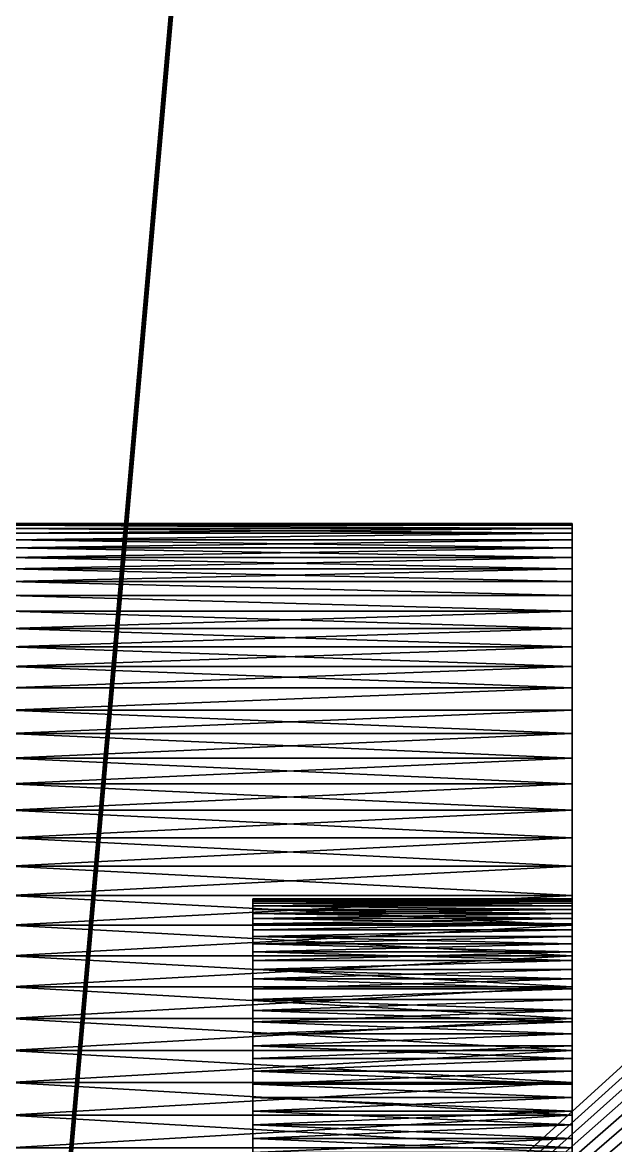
# Model space of a CAD drawing. Header units: millimetres. Extents: x 0 to 520, y -2 to 382.
# Drawn here: x 24.07 to 27.23, y 64.19 to 70.17 of the extents above; entities that cross this region are included whole.
import ezdxf

# ---------------------------------------------------------------- set-up
doc = ezdxf.new("R2010")
doc.units = ezdxf.units.MM

msp = doc.modelspace()

# ---------------------------------------------------------------- linework, layer by layer
at = {"layer": 'BRASS', "color": 52}
for points in [[(509.2, 369.2, 103), (10.8, 369.2, 103), (10.8, 10.8, 103)], [(509.2, 369.2, 103), (10.8, 10.8, 103), (509.2, 10.8, 103)], [(20.5, 20.5, 86), (20.5, 359.5, 86), (35.35, 190, 86)], [(20.5, 20.5, 86), (35.35, 190, 86), (35.3521, 189.9178, 86)], [(20.5, 20.5, 86), (35.3521, 189.9178, 86), (35.3582, 189.8357, 86)], [(20.5, 20.5, 86), (35.3582, 189.8357, 86), (35.3684, 189.7541, 86)], [(20.5, 20.5, 86), (35.3684, 189.7541, 86), (35.3827, 189.6731, 86)], [(20.5, 20.5, 86), (35.3827, 189.6731, 86), (35.3827, 70.3269, 86)], [(20.5, 20.5, 86), (35.3827, 70.3269, 86), (35.3684, 70.2459, 86)], [(20.5, 20.5, 86), (35.3684, 70.2459, 86), (35.3582, 70.1643, 86)], [(20.5, 20.5, 86), (35.3582, 70.1643, 86), (35.3521, 70.0822, 86)], [(20.5, 20.5, 86), (35.3521, 70.0822, 86), (35.35, 70, 86)], [(20.5, 20.5, 86), (35.35, 70, 86), (35.3521, 69.9178, 86)], [(20.5, 20.5, 86), (35.3521, 69.9178, 86), (35.3582, 69.8357, 86)], [(20.5, 20.5, 86), (35.3582, 69.8357, 86), (35.3684, 69.7541, 86)], [(20.5, 20.5, 86), (35.3684, 69.7541, 86), (35.3827, 69.6731, 86)], [(20.5, 20.5, 86), (35.3827, 69.6731, 86), (35.401, 69.5929, 86)], [(20.5, 20.5, 86), (35.401, 69.5929, 86), (35.4233, 69.5137, 86)], [(20.5, 20.5, 86), (35.4233, 69.5137, 86), (35.4495, 69.4357, 86)], [(20.5, 20.5, 86), (35.4495, 69.4357, 86), (35.4796, 69.3591, 86)], [(20.5, 20.5, 86), (35.4796, 69.3591, 86), (35.5134, 69.2841, 86)], [(20.5, 20.5, 86), (35.5134, 69.2841, 86), (35.5509, 69.2109, 86)], [(20.5, 20.5, 86), (35.5509, 69.2109, 86), (35.5921, 69.1396, 86)], [(20.5, 20.5, 86), (35.5921, 69.1396, 86), (35.6367, 69.0705, 86)], [(20.5, 20.5, 86), (35.6367, 69.0705, 86), (35.6847, 69.0037, 86)], [(20.5, 20.5, 86), (35.6847, 69.0037, 86), (35.736, 68.9394, 86)], [(38.264, 68.9394, 86), (38.3153, 69.0037, 86), (20.5, 20.5, 86)], [(38.3153, 69.0037, 86), (183.401, 36.5929, 86), (20.5, 20.5, 86)], [(20.5, 20.5, 86), (35.736, 68.9394, 86), (35.7905, 68.8777, 86)], [(38.2095, 68.8777, 86), (38.264, 68.9394, 86), (20.5, 20.5, 86)], [(20.5, 20.5, 86), (35.7905, 68.8777, 86), (35.8479, 68.8188, 86)], [(38.1521, 68.8188, 86), (38.2095, 68.8777, 86), (20.5, 20.5, 86)], [(35.8479, 68.8188, 86), (35.9082, 68.7629, 86), (20.5, 20.5, 86)], [(38.0918, 68.7629, 86), (38.1521, 68.8188, 86), (20.5, 20.5, 86)], [(35.9082, 68.7629, 86), (35.9712, 68.71, 86), (20.5, 20.5, 86)], [(38.0288, 68.71, 86), (38.0918, 68.7629, 86), (20.5, 20.5, 86)], [(35.9712, 68.71, 86), (36.0368, 68.6603, 86), (20.5, 20.5, 86)], [(37.9632, 68.6603, 86), (38.0288, 68.71, 86), (20.5, 20.5, 86)], [(36.0368, 68.6603, 86), (36.1048, 68.614, 86), (20.5, 20.5, 86)], [(37.8952, 68.614, 86), (37.9632, 68.6603, 86), (20.5, 20.5, 86)], [(36.1048, 68.614, 86), (36.175, 68.5711, 86), (20.5, 20.5, 86)], [(37.825, 68.5711, 86), (37.8952, 68.614, 86), (20.5, 20.5, 86)], [(36.175, 68.5711, 86), (36.2473, 68.5317, 86), (20.5, 20.5, 86)], [(37.7527, 68.5317, 86), (37.825, 68.5711, 86), (20.5, 20.5, 86)], [(36.2473, 68.5317, 86), (36.3214, 68.496, 86), (20.5, 20.5, 86)], [(37.6786, 68.496, 86), (37.7527, 68.5317, 86), (20.5, 20.5, 86)], [(36.3214, 68.496, 86), (36.3972, 68.4641, 86), (20.5, 20.5, 86)], [(37.6028, 68.4641, 86), (37.6786, 68.496, 86), (20.5, 20.5, 86)], [(36.3972, 68.4641, 86), (36.4745, 68.4359, 86), (20.5, 20.5, 86)], [(37.5255, 68.4359, 86), (37.6028, 68.4641, 86), (20.5, 20.5, 86)], [(36.4745, 68.4359, 86), (36.5531, 68.4117, 86), (20.5, 20.5, 86)], [(37.4469, 68.4117, 86), (37.5255, 68.4359, 86), (20.5, 20.5, 86)], [(36.5531, 68.4117, 86), (36.6328, 68.3914, 86), (20.5, 20.5, 86)], [(37.3672, 68.3914, 86), (37.4469, 68.4117, 86), (20.5, 20.5, 86)], [(36.6328, 68.3914, 86), (36.7135, 68.3751, 86), (20.5, 20.5, 86)], [(37.2865, 68.3751, 86), (37.3672, 68.3914, 86), (20.5, 20.5, 86)], [(36.7135, 68.3751, 86), (36.7948, 68.3628, 86), (20.5, 20.5, 86)], [(37.2052, 68.3628, 86), (37.2865, 68.3751, 86), (20.5, 20.5, 86)], [(36.7948, 68.3628, 86), (36.8767, 68.3546, 86), (20.5, 20.5, 86)], [(37.1233, 68.3546, 86), (37.2052, 68.3628, 86), (20.5, 20.5, 86)], [(36.8767, 68.3546, 86), (36.9589, 68.3505, 86), (20.5, 20.5, 86)], [(37.0411, 68.3505, 86), (37.1233, 68.3546, 86), (20.5, 20.5, 86)], [(36.9589, 68.3505, 86), (37.0411, 68.3505, 86), (20.5, 20.5, 86)]]:
    msp.add_3dface(points, dxfattribs=at)
at = {"layer": 'STEEL', "color": 8}
for points in [[(33.2507, 70.0561, 86), (20, 82, 86), (20, 58, 86)], [(33.2563, 70.1681, 86), (20, 82, 86), (33.2507, 70.0561, 86)], [(33.2507, 70.0561, 83), (23, 82, 83), (33.2563, 70.1681, 83)], [(23, 58, 83), (23, 82, 83), (33.2507, 70.0561, 83)], [(33.2507, 70.0561, 86), (20, 58, 86), (33.2507, 69.9439, 86)], [(23, 58, 83), (33.2507, 70.0561, 83), (33.2507, 69.9439, 83)], [(33.2507, 69.9439, 86), (20, 58, 86), (33.2563, 69.8319, 86)], [(23, 58, 83), (33.2507, 69.9439, 83), (33.2563, 69.8319, 83)], [(33.2563, 69.8319, 86), (20, 58, 86), (33.2675, 69.7202, 86)], [(23, 58, 83), (33.2563, 69.8319, 83), (33.2675, 69.7202, 83)], [(33.2675, 69.7202, 86), (20, 58, 86), (33.2842, 69.6093, 86)], [(23, 58, 83), (33.2675, 69.7202, 83), (33.2842, 69.6093, 83)], [(33.2842, 69.6093, 86), (20, 58, 86), (33.3064, 69.4993, 86)], [(23, 58, 83), (33.2842, 69.6093, 83), (33.3064, 69.4993, 83)], [(33.3064, 69.4993, 86), (20, 58, 86), (33.3341, 69.3906, 86)], [(23, 58, 83), (33.3064, 69.4993, 83), (33.3341, 69.3906, 83)], [(33.3341, 69.3906, 86), (20, 58, 86), (33.3672, 69.2834, 86)], [(23, 58, 83), (33.3341, 69.3906, 83), (33.3672, 69.2834, 83)], [(33.3672, 69.2834, 86), (20, 58, 86), (33.4055, 69.178, 86)], [(23, 58, 83), (33.3672, 69.2834, 83), (33.4055, 69.178, 83)], [(33.4055, 69.178, 86), (20, 58, 86), (33.4491, 69.0746, 86)], [(23, 58, 83), (33.4055, 69.178, 83), (33.4491, 69.0746, 83)], [(33.4491, 69.0746, 86), (20, 58, 86), (33.4978, 68.9735, 86)], [(23, 58, 83), (33.4491, 69.0746, 83), (33.4978, 68.9735, 83)], [(33.4978, 68.9735, 86), (20, 58, 86), (33.5514, 68.875, 86)], [(23, 58, 83), (33.4978, 68.9735, 83), (33.5514, 68.875, 83)], [(33.5514, 68.875, 86), (20, 58, 86), (33.6099, 68.7793, 86)], [(23, 58, 83), (33.5514, 68.875, 83), (33.6099, 68.7793, 83)], [(33.6099, 68.7793, 86), (20, 58, 86), (33.6731, 68.6866, 86)], [(23, 58, 83), (33.6099, 68.7793, 83), (33.6731, 68.6866, 83)], [(33.6731, 68.6866, 86), (20, 58, 86), (33.7409, 68.5971, 86)], [(23, 58, 83), (33.6731, 68.6866, 83), (33.7409, 68.5971, 83)], [(33.7409, 68.5971, 86), (20, 58, 86), (33.813, 68.5112, 86)], [(23, 58, 83), (33.7409, 68.5971, 83), (33.813, 68.5112, 83)], [(33.813, 68.5112, 86), (20, 58, 86), (33.8893, 68.429, 86)], [(23, 58, 83), (33.813, 68.5112, 83), (33.8893, 68.429, 83)], [(33.9696, 68.3506, 86), (33.8893, 68.429, 86), (20, 58, 86)], [(33.8893, 68.429, 83), (33.9696, 68.3506, 83), (23, 58, 83)], [(34.0537, 68.2764, 86), (33.9696, 68.3506, 86), (20, 58, 86)], [(33.9696, 68.3506, 83), (34.0537, 68.2764, 83), (23, 58, 83)], [(34.1414, 68.2065, 86), (34.0537, 68.2764, 86), (20, 58, 86)], [(34.0537, 68.2764, 83), (34.1414, 68.2065, 83), (23, 58, 83)], [(34.2325, 68.141, 86), (34.1414, 68.2065, 86), (20, 58, 86)], [(34.1414, 68.2065, 83), (34.2325, 68.141, 83), (23, 58, 83)], [(34.3268, 68.0801, 86), (34.2325, 68.141, 86), (20, 58, 86)], [(34.2325, 68.141, 83), (34.3268, 68.0801, 83), (23, 58, 83)], [(34.4239, 68.024, 86), (34.3268, 68.0801, 86), (20, 58, 86)], [(34.3268, 68.0801, 83), (34.4239, 68.024, 83), (23, 58, 83)], [(34.5238, 67.9728, 86), (34.4239, 68.024, 86), (20, 58, 86)], [(34.4239, 68.024, 83), (34.5238, 67.9728, 83), (23, 58, 83)], [(34.626, 67.9267, 86), (34.5238, 67.9728, 86), (20, 58, 86)], [(34.7305, 67.8857, 86), (34.626, 67.9267, 86), (20, 58, 86)], [(34.5238, 67.9728, 83), (34.626, 67.9267, 83), (23, 58, 83)], [(34.626, 67.9267, 83), (34.7305, 67.8857, 83), (23, 58, 83)], [(34.8368, 67.85, 86), (34.7305, 67.8857, 86), (20, 58, 86)], [(34.7305, 67.8857, 83), (34.8368, 67.85, 83), (23, 58, 83)], [(34.9448, 67.8196, 86), (34.8368, 67.85, 86), (20, 58, 86)], [(35.0542, 67.7946, 86), (34.9448, 67.8196, 86), (20, 58, 86)], [(34.8368, 67.85, 83), (34.9448, 67.8196, 83), (23, 58, 83)], [(34.9448, 67.8196, 83), (35.0542, 67.7946, 83), (23, 58, 83)], [(35.1647, 67.7751, 86), (35.0542, 67.7946, 86), (20, 58, 86)], [(35.276, 67.7612, 86), (35.1647, 67.7751, 86), (20, 58, 86)], [(48, 58, 86), (35.276, 67.7612, 86), (20, 58, 86)], [(35.0542, 67.7946, 83), (35.1647, 67.7751, 83), (23, 58, 83)], [(35.1647, 67.7751, 83), (35.276, 67.7612, 83), (23, 58, 83)], [(35.276, 67.7612, 83), (35.3878, 67.7528, 83), (23, 58, 83)], [(35.3878, 67.7528, 83), (35.5, 67.75, 83), (23, 58, 83)], [(35.5, 67.75, 83), (48, 58, 83), (23, 58, 83)], [(27, 67.4902, 71.7384), (24, 67.4902, 71.7384), (24, 67.4989, 71.9127)], [(27, 67.4989, 71.9127), (27, 67.4902, 71.7384), (24, 67.4989, 71.9127)], [(27, 67.4989, 72.0873), (24, 67.4989, 71.9127), (24, 67.4989, 72.0873)], [(27, 67.4989, 72.0873), (27, 67.4989, 71.9127), (24, 67.4989, 71.9127)], [(27, 67.4902, 72.2616), (24, 67.4989, 72.0873), (24, 67.4902, 72.2616)], [(27, 67.4902, 72.2616), (27, 67.4989, 72.0873), (24, 67.4989, 72.0873)], [(27, 67.4728, 71.5648), (24, 67.4728, 71.5648), (24, 67.4902, 71.7384)], [(27, 67.4902, 71.7384), (27, 67.4728, 71.5648), (24, 67.4902, 71.7384)], [(27, 67.4728, 72.4352), (24, 67.4902, 72.2616), (24, 67.4728, 72.4352)], [(27, 67.4728, 72.4352), (27, 67.4902, 72.2616), (24, 67.4902, 72.2616)], [(27, 67.4728, 71.5648), (24, 67.4468, 71.3922), (24, 67.4728, 71.5648)], [(27, 67.4728, 71.5648), (27, 67.4468, 71.3922), (24, 67.4468, 71.3922)], [(27, 67.4468, 72.6078), (24, 67.4728, 72.4352), (24, 67.4468, 72.6078)], [(27, 67.4468, 72.6078), (27, 67.4728, 72.4352), (24, 67.4728, 72.4352)], [(27, 65.4995, 71.9626), (27, 67.4902, 71.7384), (27, 67.4989, 71.9127)], [(27, 65.4995, 72.0374), (27, 65.4995, 71.9626), (27, 67.4989, 71.9127)], [(27, 65.4995, 72.0374), (27, 67.4989, 71.9127), (27, 67.4989, 72.0873)], [(27, 65.4958, 72.1121), (27, 65.4995, 72.0374), (27, 67.4989, 72.0873)], [(27, 65.4958, 72.1121), (27, 67.4989, 72.0873), (27, 67.4902, 72.2616)], [(27, 65.4958, 71.8879), (27, 67.4728, 71.5648), (27, 67.4902, 71.7384)], [(27, 65.4995, 71.9626), (27, 65.4958, 71.8879), (27, 67.4902, 71.7384)], [(27, 65.4884, 72.1865), (27, 65.4958, 72.1121), (27, 67.4902, 72.2616)], [(27, 65.4884, 72.1865), (27, 67.4902, 72.2616), (27, 67.4728, 72.4352)], [(27, 65.4884, 71.8135), (27, 67.4468, 71.3922), (27, 67.4728, 71.5648)], [(27, 65.4958, 71.8879), (27, 65.4884, 71.8135), (27, 67.4728, 71.5648)], [(27, 65.4772, 72.2605), (27, 67.4728, 72.4352), (27, 67.4468, 72.6078)], [(27, 65.4772, 72.2605), (27, 65.4884, 72.1865), (27, 67.4728, 72.4352)], [(27, 67.4468, 71.3922), (27, 67.4122, 71.2212), (24, 67.4122, 71.2212)], [(27, 67.4468, 71.3922), (24, 67.4122, 71.2212), (24, 67.4468, 71.3922)], [(27, 67.4468, 72.6078), (24, 67.4468, 72.6078), (24, 67.4122, 72.7788)], [(27, 67.4122, 72.7788), (27, 67.4468, 72.6078), (24, 67.4122, 72.7788)], [(27, 67.4122, 71.2212), (27, 67.3692, 71.0521), (24, 67.3692, 71.0521)], [(27, 67.4122, 71.2212), (24, 67.3692, 71.0521), (24, 67.4122, 71.2212)], [(27, 67.3692, 72.9479), (24, 67.4122, 72.7788), (24, 67.3692, 72.9479)], [(27, 67.3692, 72.9479), (27, 67.4122, 72.7788), (24, 67.4122, 72.7788)], [(27, 65.4624, 71.6662), (27, 67.4122, 71.2212), (27, 67.4468, 71.3922)], [(27, 65.4772, 71.7395), (27, 65.4624, 71.6662), (27, 67.4468, 71.3922)], [(27, 65.4884, 71.8135), (27, 65.4772, 71.7395), (27, 67.4468, 71.3922)], [(27, 65.4624, 72.3338), (27, 65.4772, 72.2605), (27, 67.4468, 72.6078)], [(27, 65.4624, 72.3338), (27, 67.4468, 72.6078), (27, 67.4122, 72.7788)], [(27, 65.4624, 71.6662), (27, 67.3692, 71.0521), (27, 67.4122, 71.2212)], [(27, 65.4624, 72.3338), (27, 67.4122, 72.7788), (27, 67.3692, 72.9479)], [(27, 67.3692, 71.0521), (27, 67.3177, 70.8853), (24, 67.3177, 70.8853)], [(27, 67.3692, 71.0521), (24, 67.3177, 70.8853), (24, 67.3692, 71.0521)], [(27, 67.3177, 73.1147), (24, 67.3692, 72.9479), (24, 67.3177, 73.1147)], [(27, 67.3177, 73.1147), (27, 67.3692, 72.9479), (24, 67.3692, 72.9479)], [(27, 65.4439, 71.5937), (27, 67.3177, 70.8853), (27, 67.3692, 71.0521)], [(27, 65.4624, 71.6662), (27, 65.4439, 71.5937), (27, 67.3692, 71.0521)], [(27, 65.4439, 72.4063), (27, 67.3692, 72.9479), (27, 67.3177, 73.1147)], [(27, 65.4439, 72.4063), (27, 65.4624, 72.3338), (27, 67.3692, 72.9479)], [(27, 67.3177, 70.8853), (27, 67.2581, 70.7213), (24, 67.2581, 70.7213)], [(27, 67.3177, 70.8853), (24, 67.2581, 70.7213), (24, 67.3177, 70.8853)], [(27, 67.2581, 73.2787), (24, 67.3177, 73.1147), (24, 67.2581, 73.2787)], [(27, 67.2581, 73.2787), (27, 67.3177, 73.1147), (24, 67.3177, 73.1147)], [(27, 65.3963, 71.452), (27, 67.2581, 70.7213), (27, 67.3177, 70.8853)], [(27, 65.4219, 71.5223), (27, 65.3963, 71.452), (27, 67.3177, 70.8853)], [(27, 65.4439, 71.5937), (27, 65.4219, 71.5223), (27, 67.3177, 70.8853)], [(27, 65.4219, 72.4777), (27, 65.4439, 72.4063), (27, 67.3177, 73.1147)], [(27, 65.3963, 72.548), (27, 67.3177, 73.1147), (27, 67.2581, 73.2787)], [(27, 65.3963, 72.548), (27, 65.4219, 72.4777), (27, 67.3177, 73.1147)], [(27, 67.2581, 70.7213), (24, 67.1903, 70.5605), (24, 67.2581, 70.7213)], [(27, 67.2581, 70.7213), (27, 67.1903, 70.5605), (24, 67.1903, 70.5605)], [(27, 67.1903, 73.4395), (24, 67.2581, 73.2787), (24, 67.1903, 73.4395)], [(27, 67.1903, 73.4395), (27, 67.2581, 73.2787), (24, 67.2581, 73.2787)], [(27, 65.3963, 71.452), (27, 67.1903, 70.5605), (27, 67.2581, 70.7213)], [(27, 65.3673, 72.6169), (27, 67.2581, 73.2787), (27, 67.1903, 73.4395)], [(27, 65.3673, 72.6169), (27, 65.3963, 72.548), (27, 67.2581, 73.2787)], [(27, 67.1146, 70.4033), (24, 67.1146, 70.4033), (24, 67.1903, 70.5605)], [(27, 67.1903, 70.5605), (27, 67.1146, 70.4033), (24, 67.1903, 70.5605)], [(27, 67.1146, 73.5967), (24, 67.1903, 73.4395), (24, 67.1146, 73.5967)], [(27, 67.1146, 73.5967), (27, 67.1903, 73.4395), (24, 67.1903, 73.4395)], [(27, 65.3673, 71.3831), (27, 67.1146, 70.4033), (27, 67.1903, 70.5605)], [(27, 65.3963, 71.452), (27, 65.3673, 71.3831), (27, 67.1903, 70.5605)], [(27, 65.3348, 72.6843), (27, 67.1903, 73.4395), (27, 67.1146, 73.5967)], [(27, 65.3348, 72.6843), (27, 65.3673, 72.6169), (27, 67.1903, 73.4395)], [(27, 67.0311, 70.25), (24, 67.0311, 70.25), (24, 67.1146, 70.4033)], [(27, 67.1146, 70.4033), (27, 67.0311, 70.25), (24, 67.1146, 70.4033)], [(27, 67.0311, 73.75), (24, 67.1146, 73.5967), (24, 67.0311, 73.75)], [(27, 67.0311, 73.75), (27, 67.1146, 73.5967), (24, 67.1146, 73.5967)], [(27, 65.3348, 71.3157), (27, 67.0311, 70.25), (27, 67.1146, 70.4033)], [(27, 65.3673, 71.3831), (27, 65.3348, 71.3157), (27, 67.1146, 70.4033)], [(27, 65.299, 72.75), (27, 67.1146, 73.5967), (27, 67.0311, 73.75)], [(27, 65.299, 72.75), (27, 65.3348, 72.6843), (27, 67.1146, 73.5967)], [(27, 67.0311, 70.25), (24, 66.9401, 70.1011), (24, 67.0311, 70.25)], [(27, 67.0311, 70.25), (27, 66.9401, 70.1011), (24, 66.9401, 70.1011)], [(27, 66.9401, 73.8989), (24, 67.0311, 73.75), (24, 66.9401, 73.8989)], [(27, 66.9401, 73.8989), (27, 67.0311, 73.75), (24, 67.0311, 73.75)], [(27, 65.299, 71.25), (27, 66.9401, 70.1011), (27, 67.0311, 70.25)], [(27, 65.3348, 71.3157), (27, 65.299, 71.25), (27, 67.0311, 70.25)], [(27, 65.26, 72.8138), (27, 67.0311, 73.75), (27, 66.9401, 73.8989)], [(27, 65.26, 72.8138), (27, 65.299, 72.75), (27, 67.0311, 73.75)], [(27, 66.9401, 70.1011), (24, 66.8418, 69.9569), (24, 66.9401, 70.1011)], [(27, 66.9401, 70.1011), (27, 66.8418, 69.9569), (24, 66.8418, 69.9569)], [(27, 66.8418, 74.0431), (24, 66.9401, 73.8989), (24, 66.8418, 74.0431)], [(27, 66.8418, 74.0431), (27, 66.9401, 73.8989), (24, 66.9401, 73.8989)], [(27, 65.26, 71.1862), (27, 66.8418, 69.9569), (27, 66.9401, 70.1011)], [(27, 65.299, 71.25), (27, 65.26, 71.1862), (27, 66.9401, 70.1011)], [(27, 65.26, 72.8138), (27, 66.9401, 73.8989), (27, 66.8418, 74.0431)], [(27, 66.7364, 69.8178), (24, 66.7364, 69.8178), (24, 66.8418, 69.9569)], [(27, 66.8418, 69.9569), (27, 66.7364, 69.8178), (24, 66.8418, 69.9569)], [(27, 66.8418, 74.0431), (24, 66.8418, 74.0431), (24, 66.7364, 74.1822)], [(27, 66.7364, 74.1822), (27, 66.8418, 74.0431), (24, 66.7364, 74.1822)], [(27, 65.2179, 71.1244), (27, 66.7364, 69.8178), (27, 66.8418, 69.9569)], [(27, 65.26, 71.1862), (27, 65.2179, 71.1244), (27, 66.8418, 69.9569)], [(27, 65.2179, 72.8756), (27, 65.26, 72.8138), (27, 66.8418, 74.0431)], [(27, 65.1727, 72.9352), (27, 66.8418, 74.0431), (27, 66.7364, 74.1822)], [(27, 65.1727, 72.9352), (27, 65.2179, 72.8756), (27, 66.8418, 74.0431)], [(27, 66.7364, 69.8178), (24, 66.6242, 69.6841), (24, 66.7364, 69.8178)], [(27, 66.7364, 69.8178), (27, 66.6242, 69.6841), (24, 66.6242, 69.6841)], [(27, 66.6242, 74.3159), (24, 66.7364, 74.1822), (24, 66.6242, 74.3159)], [(27, 66.6242, 74.3159), (27, 66.7364, 74.1822), (24, 66.7364, 74.1822)], [(27, 65.1727, 71.0648), (27, 66.6242, 69.6841), (27, 66.7364, 69.8178)], [(27, 65.2179, 71.1244), (27, 65.1727, 71.0648), (27, 66.7364, 69.8178)], [(27, 65.1247, 72.9925), (27, 66.7364, 74.1822), (27, 66.6242, 74.3159)], [(27, 65.1247, 72.9925), (27, 65.1727, 72.9352), (27, 66.7364, 74.1822)], [(27, 66.6242, 69.6841), (24, 66.5055, 69.5562), (24, 66.6242, 69.6841)], [(27, 66.6242, 69.6841), (27, 66.5055, 69.5562), (24, 66.5055, 69.5562)], [(27, 66.6242, 74.3159), (24, 66.6242, 74.3159), (24, 66.5055, 74.4438)], [(27, 66.5055, 74.4438), (27, 66.6242, 74.3159), (24, 66.5055, 74.4438)], [(27, 65.1247, 71.0075), (27, 66.5055, 69.5562), (27, 66.6242, 69.6841)], [(27, 65.1727, 71.0648), (27, 65.1247, 71.0075), (27, 66.6242, 69.6841)], [(27, 65.0738, 73.0474), (27, 66.6242, 74.3159), (27, 66.5055, 74.4438)], [(27, 65.0738, 73.0474), (27, 65.1247, 72.9925), (27, 66.6242, 74.3159)], [(27, 66.5055, 69.5562), (24, 66.3806, 69.4343), (24, 66.5055, 69.5562)], [(27, 66.5055, 69.5562), (27, 66.3806, 69.4343), (24, 66.3806, 69.4343)], [(27, 66.3806, 74.5657), (24, 66.5055, 74.4438), (24, 66.3806, 74.5657)], [(27, 66.3806, 74.5657), (27, 66.5055, 74.4438), (24, 66.5055, 74.4438)], [(27, 65.0203, 70.9004), (27, 66.5055, 69.5562), (27, 65.0738, 70.9526)], [(27, 65.0203, 70.9004), (27, 66.3806, 69.4343), (27, 66.5055, 69.5562)], [(27, 65.1247, 71.0075), (27, 65.0738, 70.9526), (27, 66.5055, 69.5562)], [(27, 65.0203, 73.0996), (27, 65.0738, 73.0474), (27, 66.5055, 74.4438)], [(27, 66.3806, 74.5657), (27, 65.0203, 73.0996), (27, 66.5055, 74.4438)], [(27, 66.3806, 69.4343), (24, 66.2498, 69.3188), (24, 66.3806, 69.4343)], [(27, 66.3806, 69.4343), (27, 66.2498, 69.3188), (24, 66.2498, 69.3188)], [(27, 66.2498, 74.6812), (27, 66.3806, 74.5657), (24, 66.3806, 74.5657)], [(27, 66.2498, 74.6812), (24, 66.3806, 74.5657), (24, 66.2498, 74.6812)], [(27, 64.9642, 70.8509), (27, 66.3806, 69.4343), (27, 65.0203, 70.9004)], [(27, 64.9642, 70.8509), (27, 66.2498, 69.3188), (27, 66.3806, 69.4343)], [(27, 66.2498, 74.6812), (27, 65.0203, 73.0996), (27, 66.3806, 74.5657)], [(27, 66.2498, 69.3188), (24, 66.1133, 69.21), (24, 66.2498, 69.3188)], [(27, 66.2498, 69.3188), (27, 66.1133, 69.21), (24, 66.1133, 69.21)], [(27, 66.1133, 74.79), (27, 66.2498, 74.6812), (24, 66.2498, 74.6812)], [(27, 66.1133, 74.79), (24, 66.2498, 74.6812), (24, 66.1133, 74.79)], [(27, 64.9057, 70.8043), (27, 66.2498, 69.3188), (27, 64.9642, 70.8509)], [(27, 64.9057, 70.8043), (27, 66.1133, 69.21), (27, 66.2498, 69.3188)], [(27, 66.2498, 74.6812), (27, 64.9642, 73.1491), (27, 65.0203, 73.0996)], [(27, 66.1133, 74.79), (27, 64.9642, 73.1491), (27, 66.2498, 74.6812)], [(27, 66.1133, 69.21), (24, 65.9716, 69.1082), (24, 66.1133, 69.21)], [(27, 66.1133, 69.21), (27, 65.9716, 69.1082), (24, 65.9716, 69.1082)], [(27, 65.9716, 74.8918), (27, 66.1133, 74.79), (24, 66.1133, 74.79)], [(27, 65.9716, 74.8918), (24, 66.1133, 74.79), (24, 65.9716, 74.8918)], [(27, 64.9057, 70.8043), (27, 65.9716, 69.1082), (27, 66.1133, 69.21)], [(27, 66.1133, 74.79), (27, 64.9057, 73.1957), (27, 64.9642, 73.1491)], [(27, 65.9716, 74.8918), (27, 64.9057, 73.1957), (27, 66.1133, 74.79)], [(27, 65.9716, 69.1082), (24, 65.825, 69.0135), (24, 65.9716, 69.1082)], [(27, 65.9716, 69.1082), (27, 65.825, 69.0135), (24, 65.825, 69.0135)], [(27, 65.825, 74.9865), (27, 65.9716, 74.8918), (24, 65.9716, 74.8918)], [(27, 65.825, 74.9865), (24, 65.9716, 74.8918), (24, 65.825, 74.9865)], [(27, 64.845, 70.7606), (27, 65.9716, 69.1082), (27, 64.9057, 70.8043)], [(27, 64.7822, 70.7201), (27, 65.9716, 69.1082), (27, 64.845, 70.7606)], [(27, 64.7822, 70.7201), (27, 65.825, 69.0135), (27, 65.9716, 69.1082)], [(27, 65.9716, 74.8918), (27, 64.845, 73.2394), (27, 64.9057, 73.1957)], [(27, 65.825, 74.9865), (27, 64.845, 73.2394), (27, 65.9716, 74.8918)], [(27, 65.825, 69.0135), (27, 65.6739, 68.9262), (24, 65.6739, 68.9262)], [(27, 65.825, 69.0135), (24, 65.6739, 68.9262), (24, 65.825, 69.0135)], [(27, 65.6739, 75.0738), (27, 65.825, 74.9865), (24, 65.825, 74.9865)], [(27, 65.6739, 75.0738), (24, 65.825, 74.9865), (24, 65.6739, 75.0738)], [(27, 64.7174, 70.6827), (27, 65.825, 69.0135), (27, 64.7822, 70.7201)], [(27, 64.7174, 70.6827), (27, 65.6739, 68.9262), (27, 65.825, 69.0135)], [(27, 65.825, 74.9865), (27, 64.7822, 73.2799), (27, 64.845, 73.2394)], [(27, 65.6739, 75.0738), (27, 64.7822, 73.2799), (27, 65.825, 74.9865)], [(27, 65.6739, 68.9262), (27, 65.5186, 68.8466), (24, 65.5186, 68.8466)], [(27, 65.6739, 68.9262), (24, 65.5186, 68.8466), (24, 65.6739, 68.9262)], [(27, 65.5186, 75.1534), (27, 65.6739, 75.0738), (24, 65.6739, 75.0738)], [(27, 65.5186, 75.1534), (24, 65.6739, 75.0738), (24, 65.5186, 75.1534)], [(27, 64.6508, 70.6485), (27, 65.6739, 68.9262), (27, 64.7174, 70.6827)], [(27, 64.6508, 70.6485), (27, 65.5186, 68.8466), (27, 65.6739, 68.9262)], [(27, 65.6739, 75.0738), (27, 64.7174, 73.3173), (27, 64.7822, 73.2799)], [(27, 65.6739, 75.0738), (27, 64.6508, 73.3515), (27, 64.7174, 73.3173)], [(27, 65.5186, 75.1534), (27, 64.6508, 73.3515), (27, 65.6739, 75.0738)], [(27, 65.5186, 68.8466), (27, 65.3595, 68.7748), (24, 65.3595, 68.7748)], [(27, 65.5186, 68.8466), (24, 65.3595, 68.7748), (24, 65.5186, 68.8466)], [(27, 65.3595, 75.2252), (27, 65.5186, 75.1534), (24, 65.5186, 75.1534)], [(27, 65.3595, 75.2252), (24, 65.5186, 75.1534), (24, 65.3595, 75.2252)], [(25.3, 65.4958, 71.8879), (27, 65.4995, 71.9626), (25.3, 65.4995, 71.9626)], [(27, 65.4958, 71.8879), (27, 65.4995, 71.9626), (25.3, 65.4958, 71.8879)], [(25.3, 65.4995, 71.9626), (27, 65.4995, 72.0374), (25.3, 65.4995, 72.0374)], [(27, 65.4995, 71.9626), (27, 65.4995, 72.0374), (25.3, 65.4995, 71.9626)], [(25.3, 65.4995, 72.0374), (27, 65.4958, 72.1121), (25.3, 65.4958, 72.1121)], [(27, 65.4995, 72.0374), (27, 65.4958, 72.1121), (25.3, 65.4995, 72.0374)], [(25.3, 65.4995, 72.0374), (25.3, 65.4958, 71.8879), (25.3, 65.4995, 71.9626)], [(25.3, 65.4884, 72.1865), (25.3, 65.4995, 72.0374), (25.3, 65.4958, 72.1121)], [(25.3, 65.4219, 72.4777), (25.3, 65.4995, 72.0374), (25.3, 65.4884, 72.1865)], [(25.3, 62.701, 72.75), (25.3, 65.4958, 71.8879), (25.3, 65.4995, 72.0374)], [(25.3, 62.9262, 73.0474), (25.3, 65.4995, 72.0374), (25.3, 65.4219, 72.4777)], [(25.3, 62.9262, 73.0474), (25.3, 62.701, 72.75), (25.3, 65.4995, 72.0374)], [(25.3, 65.4884, 71.8135), (27, 65.4958, 71.8879), (25.3, 65.4958, 71.8879)], [(27, 65.4884, 71.8135), (27, 65.4958, 71.8879), (25.3, 65.4884, 71.8135)], [(25.3, 65.4958, 72.1121), (27, 65.4884, 72.1865), (25.3, 65.4884, 72.1865)], [(27, 65.4958, 72.1121), (27, 65.4884, 72.1865), (25.3, 65.4958, 72.1121)], [(25.3, 62.8753, 71.0075), (25.3, 65.4884, 71.8135), (25.3, 65.4958, 71.8879)], [(25.3, 62.701, 72.75), (25.3, 62.8753, 71.0075), (25.3, 65.4958, 71.8879)], [(25.3, 65.4772, 71.7395), (27, 65.4884, 71.8135), (25.3, 65.4884, 71.8135)], [(27, 65.4772, 71.7395), (27, 65.4884, 71.8135), (25.3, 65.4772, 71.7395)], [(25.3, 65.4884, 72.1865), (27, 65.4772, 72.2605), (25.3, 65.4772, 72.2605)], [(27, 65.4884, 72.1865), (27, 65.4772, 72.2605), (25.3, 65.4884, 72.1865)], [(25.3, 65.4219, 72.4777), (25.3, 65.4884, 72.1865), (25.3, 65.4772, 72.2605)], [(25.3, 62.8753, 71.0075), (25.3, 65.4772, 71.7395), (25.3, 65.4884, 71.8135)], [(27, 65.4624, 71.6662), (27, 65.4772, 71.7395), (25.3, 65.4624, 71.6662)], [(25.3, 65.4624, 71.6662), (27, 65.4772, 71.7395), (25.3, 65.4772, 71.7395)], [(25.3, 65.4772, 72.2605), (27, 65.4624, 72.3338), (25.3, 65.4624, 72.3338)], [(27, 65.4772, 72.2605), (27, 65.4624, 72.3338), (25.3, 65.4772, 72.2605)], [(25.3, 65.4219, 72.4777), (25.3, 65.4772, 72.2605), (25.3, 65.4624, 72.3338)], [(25.3, 62.8753, 71.0075), (25.3, 65.4624, 71.6662), (25.3, 65.4772, 71.7395)], [(27, 64.5827, 70.6178), (27, 65.3595, 68.7748), (27, 65.5186, 68.8466)], [(27, 64.5827, 70.6178), (27, 65.5186, 68.8466), (27, 64.6508, 70.6485)], [(27, 65.3595, 75.2252), (27, 64.6508, 73.3515), (27, 65.5186, 75.1534)], [(25.3, 65.4439, 71.5937), (27, 65.4439, 71.5937), (25.3, 65.4624, 71.6662)], [(27, 65.4439, 71.5937), (27, 65.4624, 71.6662), (25.3, 65.4624, 71.6662)], [(25.3, 65.4624, 72.3338), (27, 65.4439, 72.4063), (25.3, 65.4439, 72.4063)], [(27, 65.4624, 72.3338), (27, 65.4439, 72.4063), (25.3, 65.4624, 72.3338)], [(25.3, 65.4624, 71.6662), (25.3, 65.4219, 71.5223), (25.3, 65.4439, 71.5937)], [(25.3, 65.4219, 72.4777), (25.3, 65.4624, 72.3338), (25.3, 65.4439, 72.4063)], [(25.3, 62.8753, 71.0075), (25.3, 65.4219, 71.5223), (25.3, 65.4624, 71.6662)], [(27, 65.4219, 71.5223), (27, 65.4439, 71.5937), (25.3, 65.4219, 71.5223)], [(25.3, 65.4219, 71.5223), (27, 65.4439, 71.5937), (25.3, 65.4439, 71.5937)], [(25.3, 65.4439, 72.4063), (27, 65.4219, 72.4777), (25.3, 65.4219, 72.4777)], [(27, 65.4439, 72.4063), (27, 65.4219, 72.4777), (25.3, 65.4439, 72.4063)], [(25.3, 65.3963, 71.452), (27, 65.3963, 71.452), (25.3, 65.4219, 71.5223)], [(27, 65.3963, 71.452), (27, 65.4219, 71.5223), (25.3, 65.4219, 71.5223)], [(25.3, 65.4219, 72.4777), (27, 65.4219, 72.4777), (25.3, 65.3963, 72.548)], [(27, 65.4219, 72.4777), (27, 65.3963, 72.548), (25.3, 65.3963, 72.548)], [(25.3, 65.4219, 71.5223), (25.3, 65.3348, 71.3157), (25.3, 65.3963, 71.452)], [(25.3, 65.3348, 72.6843), (25.3, 65.4219, 72.4777), (25.3, 65.3963, 72.548)], [(25.3, 62.8753, 71.0075), (25.3, 65.3348, 71.3157), (25.3, 65.4219, 71.5223)], [(25.3, 62.9262, 73.0474), (25.3, 65.4219, 72.4777), (25.3, 65.3348, 72.6843)], [(27, 65.3595, 68.7748), (27, 65.1971, 68.7111), (24, 65.1971, 68.7111)], [(27, 65.3595, 68.7748), (24, 65.1971, 68.7111), (24, 65.3595, 68.7748)], [(27, 65.1971, 75.2889), (27, 65.3595, 75.2252), (24, 65.3595, 75.2252)], [(27, 65.1971, 75.2889), (24, 65.3595, 75.2252), (24, 65.1971, 75.2889)], [(25.3, 65.3673, 71.3831), (27, 65.3963, 71.452), (25.3, 65.3963, 71.452)], [(27, 65.3673, 71.3831), (27, 65.3963, 71.452), (25.3, 65.3673, 71.3831)], [(25.3, 65.3963, 72.548), (27, 65.3673, 72.6169), (25.3, 65.3673, 72.6169)], [(27, 65.3963, 72.548), (27, 65.3673, 72.6169), (25.3, 65.3963, 72.548)], [(25.3, 65.3963, 71.452), (25.3, 65.3348, 71.3157), (25.3, 65.3673, 71.3831)], [(25.3, 65.3348, 72.6843), (25.3, 65.3963, 72.548), (25.3, 65.3673, 72.6169)], [(25.3, 65.3348, 71.3157), (27, 65.3673, 71.3831), (25.3, 65.3673, 71.3831)], [(27, 65.3348, 71.3157), (27, 65.3673, 71.3831), (25.3, 65.3348, 71.3157)], [(25.3, 65.3673, 72.6169), (27, 65.3673, 72.6169), (25.3, 65.3348, 72.6843)], [(27, 65.3673, 72.6169), (27, 65.3348, 72.6843), (25.3, 65.3348, 72.6843)], [(27, 64.513, 70.5905), (27, 65.1971, 68.7111), (27, 65.3595, 68.7748)], [(27, 64.513, 70.5905), (27, 65.3595, 68.7748), (27, 64.5827, 70.6178)], [(27, 65.3595, 75.2252), (27, 64.5827, 73.3822), (27, 64.6508, 73.3515)], [(27, 65.3595, 75.2252), (27, 64.513, 73.4095), (27, 64.5827, 73.3822)], [(27, 65.1971, 75.2889), (27, 64.513, 73.4095), (27, 65.3595, 75.2252)], [(25.3, 65.299, 71.25), (27, 65.3348, 71.3157), (25.3, 65.3348, 71.3157)], [(27, 65.299, 71.25), (27, 65.3348, 71.3157), (25.3, 65.299, 71.25)], [(25.3, 65.3348, 72.6843), (27, 65.3348, 72.6843), (25.3, 65.299, 72.75)], [(27, 65.3348, 72.6843), (27, 65.299, 72.75), (25.3, 65.299, 72.75)], [(25.3, 65.3348, 71.3157), (25.3, 65.0203, 70.9004), (25.3, 65.0738, 70.9526)], [(25.3, 65.3348, 71.3157), (25.3, 65.0738, 70.9526), (25.3, 65.1247, 71.0075)], [(25.3, 65.3348, 71.3157), (25.3, 65.1247, 71.0075), (25.3, 65.1727, 71.0648)], [(25.3, 65.3348, 71.3157), (25.3, 65.1727, 71.0648), (25.3, 65.2179, 71.1244)], [(25.3, 65.3348, 71.3157), (25.3, 65.2179, 71.1244), (25.3, 65.26, 71.1862)], [(25.3, 65.3348, 71.3157), (25.3, 65.26, 71.1862), (25.3, 65.299, 71.25)], [(25.3, 65.2179, 72.8756), (25.3, 65.3348, 72.6843), (25.3, 65.299, 72.75)], [(25.3, 62.8753, 71.0075), (25.3, 65.0203, 70.9004), (25.3, 65.3348, 71.3157)], [(25.3, 62.9262, 73.0474), (25.3, 65.3348, 72.6843), (25.3, 65.2179, 72.8756)], [(25.3, 65.26, 71.1862), (27, 65.299, 71.25), (25.3, 65.299, 71.25)], [(27, 65.26, 71.1862), (27, 65.299, 71.25), (25.3, 65.26, 71.1862)], [(25.3, 65.299, 72.75), (27, 65.26, 72.8138), (25.3, 65.26, 72.8138)], [(27, 65.299, 72.75), (27, 65.26, 72.8138), (25.3, 65.299, 72.75)], [(25.3, 65.2179, 72.8756), (25.3, 65.299, 72.75), (25.3, 65.26, 72.8138)], [(25.3, 65.2179, 71.1244), (27, 65.26, 71.1862), (25.3, 65.26, 71.1862)], [(27, 65.2179, 71.1244), (27, 65.26, 71.1862), (25.3, 65.2179, 71.1244)], [(25.3, 65.26, 72.8138), (27, 65.2179, 72.8756), (25.3, 65.2179, 72.8756)], [(27, 65.26, 72.8138), (27, 65.2179, 72.8756), (25.3, 65.26, 72.8138)], [(27, 65.1971, 68.7111), (27, 65.0316, 68.6555), (24, 65.0316, 68.6555)], [(27, 65.1971, 68.7111), (24, 65.0316, 68.6555), (24, 65.1971, 68.7111)], [(27, 65.0316, 75.3445), (27, 65.1971, 75.2889), (24, 65.1971, 75.2889)], [(27, 65.0316, 75.3445), (24, 65.1971, 75.2889), (24, 65.0316, 75.3445)], [(25.3, 65.1727, 71.0648), (27, 65.1727, 71.0648), (25.3, 65.2179, 71.1244)], [(27, 65.1727, 71.0648), (27, 65.2179, 71.1244), (25.3, 65.2179, 71.1244)], [(25.3, 65.2179, 72.8756), (27, 65.2179, 72.8756), (25.3, 65.1727, 72.9352)], [(27, 65.2179, 72.8756), (27, 65.1727, 72.9352), (25.3, 65.1727, 72.9352)], [(25.3, 65.0203, 73.0996), (25.3, 65.2179, 72.8756), (25.3, 65.1727, 72.9352)], [(25.3, 64.9057, 73.1957), (25.3, 65.2179, 72.8756), (25.3, 65.0203, 73.0996)], [(25.3, 62.9262, 73.0474), (25.3, 65.2179, 72.8756), (25.3, 64.9057, 73.1957)], [(27, 64.4421, 70.5666), (27, 65.0316, 68.6555), (27, 65.1971, 68.7111)], [(27, 64.4421, 70.5666), (27, 65.1971, 68.7111), (27, 64.513, 70.5905)], [(27, 65.0316, 75.3445), (27, 64.513, 73.4095), (27, 65.1971, 75.2889)], [(25.3, 65.1247, 71.0075), (27, 65.1727, 71.0648), (25.3, 65.1727, 71.0648)], [(27, 65.1247, 71.0075), (27, 65.1727, 71.0648), (25.3, 65.1247, 71.0075)], [(25.3, 65.1727, 72.9352), (27, 65.1727, 72.9352), (25.3, 65.1247, 72.9925)], [(27, 65.1727, 72.9352), (27, 65.1247, 72.9925), (25.3, 65.1247, 72.9925)], [(25.3, 65.0203, 73.0996), (25.3, 65.1727, 72.9352), (25.3, 65.1247, 72.9925)], [(25.3, 65.0738, 70.9526), (27, 65.1247, 71.0075), (25.3, 65.1247, 71.0075)], [(27, 65.0738, 70.9526), (27, 65.1247, 71.0075), (25.3, 65.0738, 70.9526)], [(25.3, 65.1247, 72.9925), (27, 65.0738, 73.0474), (25.3, 65.0738, 73.0474)], [(27, 65.1247, 72.9925), (27, 65.0738, 73.0474), (25.3, 65.1247, 72.9925)], [(25.3, 65.0203, 73.0996), (25.3, 65.1247, 72.9925), (25.3, 65.0738, 73.0474)], [(25.3, 65.0203, 70.9004), (27, 65.0738, 70.9526), (25.3, 65.0738, 70.9526)], [(27, 65.0203, 70.9004), (27, 65.0738, 70.9526), (25.3, 65.0203, 70.9004)], [(25.3, 65.0738, 73.0474), (27, 65.0203, 73.0996), (25.3, 65.0203, 73.0996)], [(27, 65.0738, 73.0474), (27, 65.0203, 73.0996), (25.3, 65.0738, 73.0474)], [(27, 65.0316, 68.6555), (27, 64.8637, 68.6082), (24, 64.8637, 68.6082)], [(27, 65.0316, 68.6555), (24, 64.8637, 68.6082), (24, 65.0316, 68.6555)], [(27, 64.8637, 75.3918), (27, 65.0316, 75.3445), (24, 65.0316, 75.3445)], [(27, 64.8637, 75.3918), (24, 65.0316, 75.3445), (24, 64.8637, 75.3918)], [(25.3, 64.9642, 70.8509), (27, 65.0203, 70.9004), (25.3, 65.0203, 70.9004)], [(27, 64.9642, 70.8509), (27, 65.0203, 70.9004), (25.3, 64.9642, 70.8509)], [(25.3, 65.0203, 73.0996), (27, 65.0203, 73.0996), (25.3, 64.9642, 73.1491)], [(27, 65.0203, 73.0996), (27, 64.9642, 73.1491), (25.3, 64.9642, 73.1491)], [(25.3, 64.3701, 70.5464), (25.3, 64.9642, 70.8509), (25.3, 65.0203, 70.9004)], [(25.3, 62.8753, 71.0075), (25.3, 64.3701, 70.5464), (25.3, 65.0203, 70.9004)], [(25.3, 64.9057, 73.1957), (25.3, 65.0203, 73.0996), (25.3, 64.9642, 73.1491)], [(27, 64.3701, 70.5464), (27, 64.8637, 68.6082), (27, 65.0316, 68.6555)], [(27, 64.3701, 70.5464), (27, 65.0316, 68.6555), (27, 64.4421, 70.5666)], [(27, 65.0316, 75.3445), (27, 64.4421, 73.4334), (27, 64.513, 73.4095)], [(27, 64.8637, 75.3918), (27, 64.4421, 73.4334), (27, 65.0316, 75.3445)], [(25.3, 64.9057, 70.8043), (27, 64.9057, 70.8043), (25.3, 64.9642, 70.8509)], [(27, 64.9057, 70.8043), (27, 64.9642, 70.8509), (25.3, 64.9642, 70.8509)], [(25.3, 64.9642, 73.1491), (27, 64.9642, 73.1491), (25.3, 64.9057, 73.1957)], [(27, 64.9642, 73.1491), (27, 64.9057, 73.1957), (25.3, 64.9057, 73.1957)], [(25.3, 64.3701, 70.5464), (25.3, 64.9057, 70.8043), (25.3, 64.9642, 70.8509)], [(25.3, 64.845, 70.7606), (27, 64.9057, 70.8043), (25.3, 64.9057, 70.8043)], [(27, 64.845, 70.7606), (27, 64.9057, 70.8043), (25.3, 64.845, 70.7606)], [(25.3, 64.9057, 73.1957), (27, 64.845, 73.2394), (25.3, 64.845, 73.2394)], [(27, 64.9057, 73.1957), (27, 64.845, 73.2394), (25.3, 64.9057, 73.1957)], [(25.3, 64.3701, 70.5464), (25.3, 64.845, 70.7606), (25.3, 64.9057, 70.8043)], [(25.3, 64.7822, 73.2799), (25.3, 64.9057, 73.1957), (25.3, 64.845, 73.2394)], [(25.3, 64.7174, 73.3173), (25.3, 64.9057, 73.1957), (25.3, 64.7822, 73.2799)], [(25.3, 64.0748, 73.4981), (25.3, 64.9057, 73.1957), (25.3, 64.7174, 73.3173)], [(25.3, 62.9262, 73.0474), (25.3, 64.9057, 73.1957), (25.3, 64.0748, 73.4981)], [(27, 64.8637, 68.6082), (27, 64.6935, 68.5694), (24, 64.6935, 68.5694)], [(27, 64.8637, 68.6082), (24, 64.6935, 68.5694), (24, 64.8637, 68.6082)], [(27, 64.6935, 75.4306), (27, 64.8637, 75.3918), (24, 64.8637, 75.3918)], [(27, 64.6935, 75.4306), (24, 64.8637, 75.3918), (24, 64.6935, 75.4306)], [(25.3, 64.7822, 70.7201), (27, 64.845, 70.7606), (25.3, 64.845, 70.7606)], [(27, 64.7822, 70.7201), (27, 64.845, 70.7606), (25.3, 64.7822, 70.7201)], [(27, 64.845, 73.2394), (27, 64.7822, 73.2799), (25.3, 64.845, 73.2394)], [(25.3, 64.845, 73.2394), (27, 64.7822, 73.2799), (25.3, 64.7822, 73.2799)], [(25.3, 64.3701, 70.5464), (25.3, 64.7822, 70.7201), (25.3, 64.845, 70.7606)], [(27, 64.2972, 70.5297), (27, 64.8637, 68.6082), (27, 64.3701, 70.5464)], [(27, 64.2972, 70.5297), (27, 64.6935, 68.5694), (27, 64.8637, 68.6082)], [(27, 64.8637, 75.3918), (27, 64.3701, 73.4536), (27, 64.4421, 73.4334)], [(27, 64.6935, 75.4306), (27, 64.3701, 73.4536), (27, 64.8637, 75.3918)], [(27, 64.7174, 70.6827), (27, 64.7822, 70.7201), (25.3, 64.7174, 70.6827)], [(25.3, 64.7174, 70.6827), (27, 64.7822, 70.7201), (25.3, 64.7822, 70.7201)], [(25.3, 64.7822, 73.2799), (27, 64.7822, 73.2799), (25.3, 64.7174, 73.3173)], [(27, 64.7822, 73.2799), (27, 64.7174, 73.3173), (25.3, 64.7174, 73.3173)], [(25.3, 64.6508, 70.6485), (25.3, 64.7174, 70.6827), (25.3, 64.7822, 70.7201)], [(25.3, 64.3701, 70.5464), (25.3, 64.6508, 70.6485), (25.3, 64.7822, 70.7201)], [(27, 64.6508, 70.6485), (27, 64.7174, 70.6827), (25.3, 64.6508, 70.6485)], [(25.3, 64.6508, 70.6485), (27, 64.7174, 70.6827), (25.3, 64.7174, 70.6827)], [(27, 64.7174, 73.3173), (27, 64.6508, 73.3515), (25.3, 64.7174, 73.3173)], [(25.3, 64.7174, 73.3173), (27, 64.6508, 73.3515), (25.3, 64.6508, 73.3515)], [(25.3, 64.2236, 73.4832), (25.3, 64.7174, 73.3173), (25.3, 64.6508, 73.3515)], [(25.3, 64.0748, 73.4981), (25.3, 64.7174, 73.3173), (25.3, 64.2236, 73.4832)], [(27, 64.6935, 68.5694), (27, 64.5216, 68.5391), (24, 64.5216, 68.5391)], [(27, 64.6935, 68.5694), (24, 64.5216, 68.5391), (24, 64.6935, 68.5694)], [(27, 64.5216, 75.4609), (27, 64.6935, 75.4306), (24, 64.6935, 75.4306)], [(27, 64.5216, 75.4609), (24, 64.6935, 75.4306), (24, 64.5216, 75.4609)], [(27, 64.5827, 70.6178), (27, 64.6508, 70.6485), (25.3, 64.5827, 70.6178)], [(25.3, 64.5827, 70.6178), (27, 64.6508, 70.6485), (25.3, 64.6508, 70.6485)], [(25.3, 64.6508, 73.3515), (27, 64.6508, 73.3515), (25.3, 64.5827, 73.3822)], [(27, 64.6508, 73.3515), (27, 64.5827, 73.3822), (25.3, 64.5827, 73.3822)], [(25.3, 64.3701, 70.5464), (25.3, 64.5827, 70.6178), (25.3, 64.6508, 70.6485)], [(25.3, 64.2236, 73.4832), (25.3, 64.6508, 73.3515), (25.3, 64.5827, 73.3822)], [(27, 64.2236, 70.5168), (27, 64.5216, 68.5391), (27, 64.6935, 68.5694)], [(27, 64.2236, 70.5168), (27, 64.6935, 68.5694), (27, 64.2972, 70.5297)], [(27, 64.6935, 75.4306), (27, 64.2972, 73.4703), (27, 64.3701, 73.4536)], [(27, 64.5216, 75.4609), (27, 64.2972, 73.4703), (27, 64.6935, 75.4306)], [(27, 64.513, 70.5905), (27, 64.5827, 70.6178), (25.3, 64.513, 70.5905)], [(25.3, 64.513, 70.5905), (27, 64.5827, 70.6178), (25.3, 64.5827, 70.6178)], [(27, 64.5827, 73.3822), (27, 64.513, 73.4095), (25.3, 64.5827, 73.3822)], [(25.3, 64.5827, 73.3822), (27, 64.513, 73.4095), (25.3, 64.513, 73.4095)], [(25.3, 64.4421, 70.5666), (25.3, 64.513, 70.5905), (25.3, 64.5827, 70.6178)], [(25.3, 64.3701, 70.5464), (25.3, 64.4421, 70.5666), (25.3, 64.5827, 70.6178)], [(25.3, 64.4421, 73.4334), (25.3, 64.5827, 73.3822), (25.3, 64.513, 73.4095)], [(25.3, 64.2236, 73.4832), (25.3, 64.5827, 73.3822), (25.3, 64.4421, 73.4334)], [(27, 64.5216, 68.5391), (27, 64.3485, 68.5174), (24, 64.3485, 68.5174)], [(27, 64.5216, 68.5391), (24, 64.3485, 68.5174), (24, 64.5216, 68.5391)], [(27, 64.3485, 75.4826), (24, 64.5216, 75.4609), (24, 64.3485, 75.4826)], [(27, 64.3485, 75.4826), (27, 64.5216, 75.4609), (24, 64.5216, 75.4609)], [(27, 64.1494, 70.5075), (27, 64.5216, 68.5391), (27, 64.2236, 70.5168)], [(27, 64.1494, 70.5075), (27, 64.3485, 68.5174), (27, 64.5216, 68.5391)], [(27, 64.5216, 75.4609), (27, 64.2236, 73.4832), (27, 64.2972, 73.4703)], [(27, 64.5216, 75.4609), (27, 64.1494, 73.4925), (27, 64.2236, 73.4832)], [(27, 64.3485, 75.4826), (27, 64.1494, 73.4925), (27, 64.5216, 75.4609)], [(25.3, 64.4421, 70.5666), (27, 64.4421, 70.5666), (25.3, 64.513, 70.5905)], [(27, 64.4421, 70.5666), (27, 64.513, 70.5905), (25.3, 64.513, 70.5905)], [(27, 64.513, 73.4095), (27, 64.4421, 73.4334), (25.3, 64.513, 73.4095)], [(25.3, 64.513, 73.4095), (27, 64.4421, 73.4334), (25.3, 64.4421, 73.4334)], [(27, 64.3701, 70.5464), (27, 64.4421, 70.5666), (25.3, 64.3701, 70.5464)], [(25.3, 64.3701, 70.5464), (27, 64.4421, 70.5666), (25.3, 64.4421, 70.5666)], [(27, 64.4421, 73.4334), (27, 64.3701, 73.4536), (25.3, 64.4421, 73.4334)], [(25.3, 64.4421, 73.4334), (27, 64.3701, 73.4536), (25.3, 64.3701, 73.4536)], [(25.3, 64.2972, 73.4703), (25.3, 64.4421, 73.4334), (25.3, 64.3701, 73.4536)], [(25.3, 64.2236, 73.4832), (25.3, 64.4421, 73.4334), (25.3, 64.2972, 73.4703)], [(27, 64.3485, 68.5174), (27, 64.1745, 68.5044), (24, 64.1745, 68.5044)], [(27, 64.3485, 68.5174), (24, 64.1745, 68.5044), (24, 64.3485, 68.5174)], [(27, 64.1745, 75.4956), (27, 64.3485, 75.4826), (24, 64.3485, 75.4826)], [(27, 64.1745, 75.4956), (24, 64.3485, 75.4826), (24, 64.1745, 75.4956)], [(27, 64.2972, 70.5297), (27, 64.3701, 70.5464), (25.3, 64.2972, 70.5297)], [(25.3, 64.2972, 70.5297), (27, 64.3701, 70.5464), (25.3, 64.3701, 70.5464)], [(27, 64.3701, 73.4536), (27, 64.2972, 73.4703), (25.3, 64.3701, 73.4536)], [(25.3, 64.3701, 73.4536), (27, 64.2972, 73.4703), (25.3, 64.2972, 73.4703)], [(25.3, 62.8753, 71.0075), (25.3, 64.2972, 70.5297), (25.3, 64.3701, 70.5464)], [(27, 64.0748, 70.5019), (27, 64.1745, 68.5044), (27, 64.3485, 68.5174)], [(27, 64.0748, 70.5019), (27, 64.3485, 68.5174), (27, 64.1494, 70.5075)], [(27, 64.1745, 75.4956), (27, 64.1494, 73.4925), (27, 64.3485, 75.4826)], [(27, 64.2236, 70.5168), (27, 64.2972, 70.5297), (25.3, 64.2236, 70.5168)], [(25.3, 64.2236, 70.5168), (27, 64.2972, 70.5297), (25.3, 64.2972, 70.5297)], [(27, 64.2972, 73.4703), (27, 64.2236, 73.4832), (25.3, 64.2972, 73.4703)], [(25.3, 64.2972, 73.4703), (27, 64.2236, 73.4832), (25.3, 64.2236, 73.4832)], [(25.3, 62.8753, 71.0075), (25.3, 64.2236, 70.5168), (25.3, 64.2972, 70.5297)], [(27, 64.1494, 70.5075), (27, 64.2236, 70.5168), (25.3, 64.1494, 70.5075)], [(25.3, 64.1494, 70.5075), (27, 64.2236, 70.5168), (25.3, 64.2236, 70.5168)], [(27, 64.2236, 73.4832), (27, 64.1494, 73.4925), (25.3, 64.2236, 73.4832)], [(25.3, 64.2236, 73.4832), (27, 64.1494, 73.4925), (25.3, 64.1494, 73.4925)], [(25.3, 63.2826, 70.6827), (25.3, 64.1494, 70.5075), (25.3, 64.2236, 70.5168)], [(25.3, 62.8753, 71.0075), (25.3, 63.2826, 70.6827), (25.3, 64.2236, 70.5168)], [(25.3, 64.0748, 73.4981), (25.3, 64.2236, 73.4832), (25.3, 64.1494, 73.4925)]]:
    msp.add_3dface(points, dxfattribs=at)

doc.saveas('drawing.dxf')
